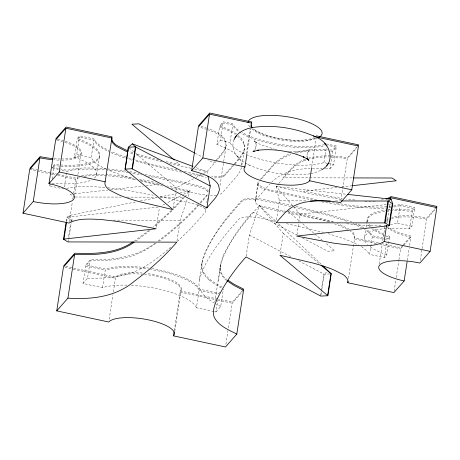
<?xml version="1.0" encoding="UTF-8"?>
<svg xmlns="http://www.w3.org/2000/svg" width="460" height="460" viewBox="0 0 460 460"><rect width="100%" height="100%" fill="white"/><g stroke="black" fill="none" stroke-linecap="round" stroke-linejoin="round"><path stroke-width="0.34" stroke-dasharray="2.3 1.72" d="M257.761 183.736L255.248 202.256M243.99 144.515A99.837 30.354 8.7 0 1 244.444 148.735C243.495 154.847 238.774 159.528 234.928 164.013M218.414 280.715L220.484 265.173C225.843 246.531 238.038 230.598 250.32 215.889L259.325 205.637L286.85 211.525M64.066 188.997L49.237 185.823L49.456 184.42M52.227 178.946L54.263 165.646A52.239 15.881 8.7 0 0 98.032 159.574A52.239 15.881 8.7 0 0 77.09 139.656L79.436 136.982L93.869 140.076L95.657 142.876A53.682 16.324 8.7 0 0 101.821 147.936A57.046 17.342 8.7 0 0 104.736 149.626L109.1 151.806M64.388 186.898L66.533 172.891M94.409 178.003A52.239 15.881 8.7 0 0 74.411 157.165L77.09 139.656M66.228 221.369L66.855 217.269L69.448 215.435L136.108 201.842M74.411 157.165L76.757 154.491L79.436 136.982M66.671 221.45L67.315 217.218M69.339 221.662L72.364 201.9M72.795 199.077L73.232 196.253M73.663 193.43L75.82 179.308A48.162 14.639 8.7 0 1 78.993 177.767L79.752 177.491M74.784 194.948L77.481 177.301M77.912 174.478L81.046 154.002M68.62 236.452L70.501 224.141M70.92 221.409L71.133 220.041L69.448 215.435M68.327 241.925L68.649 239.804M68.758 239.102L71.242 222.864M71.352 222.157L71.674 220.041M106.519 169.355C100.792 166.508 94.242 163.553 91.189 157.579L93.869 140.076M96.554 175.07L99.234 157.567M126.902 285.125A52.239 15.881 8.7 0 0 102.534 287.678L82.984 283.492L85.663 265.983L90.2 260.814L109.353 260.188L123.148 258.393M82.984 283.492L87.526 278.323L90.2 260.814M102.534 287.678L105.213 270.169A52.239 15.881 8.7 0 1 147.447 269.065M109.175 319.269L112.941 294.653M113.361 291.916L115.454 278.242A33.649 10.229 8.7 0 1 141.893 274.171M156.377 227.384L159.309 208.236M173.196 208.236L175.708 191.826M175.921 190.457L176.335 187.72L193.574 178.721M177.019 240.775L180.159 220.259L187.439 198.806M174.305 330.389L180.165 292.094A33.649 10.229 8.7 0 0 144.509 274.419M174.788 331.286L181.056 290.346M205.683 210.07L206.091 207.397M206.816 202.67L207.023 201.313M207.126 200.64L207.54 197.927M241.816 164.893C239.999 152.979 226.602 148.344 216.873 144.434L219.552 126.931L223.06 122.935L232.714 124.999A52.239 15.881 8.7 0 0 270.842 143.802A52.239 15.881 8.7 0 0 325.456 145.435M216.873 144.434L220.38 140.444L223.06 122.935M214.711 303.232C206.609 298.609 196.69 290.783 199.364 280.18L202.043 262.671C208.598 239.05 225.659 219.874 241.454 201.808A18.509 5.629 8.7 0 1 244.547 200.186A18.642 5.669 8.7 0 1 252.937 199.393A18.509 5.629 8.7 0 1 263.672 200.686L290.829 206.5M213.871 311.512L196.42 307.774L199.099 290.266A52.239 15.881 8.7 0 0 150.558 269.52M220.012 185.547L225.958 146.723A90.792 27.606 8.7 0 0 226.096 145.435L225.216 141.398A65.124 19.803 8.7 0 0 223.836 139.173C219.932 134.251 213.791 131.934 208.087 129.818M327.365 163.34L323.921 162.604A52.239 15.881 8.7 0 1 269.111 161.512A52.239 15.881 8.7 0 1 230.034 142.508L232.714 124.999M214.573 311.661L215.97 311.96L217.683 300.754M215.97 311.96L220.685 306.59L223.364 289.081M246.324 153.864L250.211 128.449M247.043 153.266L250.809 128.645M225.9 344.258L227.993 330.579M228.413 327.842L232.179 303.226L242.558 291.404M246.106 256.266L249.349 235.066L259.325 205.637L276.029 221.438M284.28 212.186L269.123 208.938A18.59 5.652 8.7 0 1 255.593 200.163L258.273 182.66L259.112 181.7M276.5 219.966L279.427 200.819L276.149 186.484L278.467 183.845M280.111 253.874L283.251 233.358L259.325 205.637M296.936 234.721L298.609 223.778M298.816 222.41L300.075 214.205L292.951 205.994M311.753 167.118L316.25 137.712M323.921 162.604L326.594 145.095M325.312 168.423L329.969 168.774L332.643 151.271L336.248 147.165L327.802 145.354M329.969 168.774L333.569 164.668L336.248 147.165M320.471 295.895L321.12 291.663M321.229 290.956L323.817 274.016M321.051 294.722L321.471 291.991M321.891 289.254L324.191 274.212L327.215 271.676M340.883 200.456L347.26 158.809L357.069 147.637M348.444 278.49L354.493 238.958A48.162 14.639 8.7 0 0 354.603 236.762L353.591 234.416L351.354 232.007A33.419 10.16 8.7 0 0 350.267 231.167M364.607 236.986L366.005 227.884M366.108 227.183L367.287 219.477M371.634 228.321A52.239 15.881 8.7 0 0 389.43 237.389L386.751 254.892L384.405 257.565L369.575 254.391L372.255 236.888L369.828 233.548A53.078 16.14 8.7 0 0 365.752 230.213L364.584 229.465M379.207 263.983L382.341 243.512M382.772 240.689L385.043 225.866M386.952 223.18L389.976 203.412M384.405 257.565L386.549 243.558M390.379 224.716L397.492 223.146L400.171 205.637L414.604 208.731L411.924 226.234L409.578 228.907A52.239 15.881 8.7 0 0 367.436 244.455M394.128 291.232L395.801 280.289M396.221 277.558L398.837 260.458M398.941 259.773L400.614 248.831L403.409 245.657M409.578 228.907L412.258 211.399L414.604 208.731M407.296 260.429L409.181 248.118M409.595 245.381L410.855 237.176A33.649 10.229 8.7 0 1 387.331 227.326M420.308 260.297L421.981 249.355M422.084 248.67L426.587 219.265L436.822 207.609M214.883 301.99L220.484 265.173C218.966 270.63 221.34 276.46 225.808 279.801M241.822 165.335L244.45 148.735M202.043 262.671L201.681 266.972L202.193 270.348M199.364 280.18C204.487 260.946 217.338 244.703 229.764 229.574L238.774 219.316A18.59 5.652 8.7 0 1 260.992 218.195L276.149 221.438M225.958 146.723L224.963 149.592L222.858 153.123L216.229 161.121M241.563 167.532L240.166 171.062L237.118 175.812L222.157 193.01A18.59 5.652 8.7 0 1 219.299 194.563M234.002 139.817C230.31 148.62 236.308 157.895 243.927 162.184M188.272 196.351L190.141 190.825L167.434 185.966M257.922 183.183L258.273 182.66M254.765 150.069L255.835 147.93L255.599 148.643L256.208 144.653L256.203 145.406L255.898 143.284L256.122 144.083L254.708 141.099L255.559 142.094L254.363 140.794L256.732 142.749L255.955 142.22L261.579 145.095L274.217 148.959M52.359 167.814L54.263 165.646M49.237 185.823L51.589 183.149A52.239 15.881 8.7 0 0 91.166 180.004M215.044 161.517L213.768 162.972L208.041 159.977M216.321 160.063L223.037 151.967L225.141 148.442L226.13 145.573A90.792 27.606 8.7 0 0 226.274 144.285L225.388 140.242A65.124 19.803 8.7 0 0 224.014 138.017C220.104 133.101 213.969 130.778 208.259 128.668M184.454 197.3L173.472 209.334M184.926 196.765L190.141 190.825L180.314 192.826M203.613 173.437L206.96 171.678L215.769 161.644M200.307 202.475L208.19 193.499M232.582 165.732L225.009 174.352A18.59 5.652 8.7 0 1 211.749 176.692M234.261 163.817L238.464 159.033A304.779 92.661 8.7 0 0 242.219 153.812C246.698 147.993 244.214 139.667 238.51 135.591M200.508 203.199L208.018 194.655M234.082 164.973L224.302 175.99M260.13 179.59L271.9 166.186C276.96 160.689 283.107 156.043 290.294 153.732M261.636 178.831L271.728 167.342C277.259 161.236 284.263 156.383 292.267 154.175M255.593 200.163L269.842 183.994M278.927 183.316L290.967 169.734L295.699 165.514L299.569 162.863A88.418 26.881 8.7 0 1 303.853 160.776M219.765 292.226L218.822 293.302L199.272 289.116A52.239 15.881 8.7 0 0 151.541 268.496M347.432 157.659L357.247 146.487M242.265 290.789L232.352 302.076L218.483 299.103M389.43 237.389L387.084 240.062L385.233 239.666M402.655 245.565L400.792 247.681L382.622 243.794M403.121 245.03L411.033 236.026A33.649 10.229 8.7 0 1 387.912 226.561M436.068 207.517L426.759 218.115A33.649 10.229 8.7 0 0 391.707 217.333M403.874 245.122L410.855 237.176M199.007 204.907C187.122 218.414 173.512 230.299 159.223 241.184M198.404 204.631C186.139 218.35 172.189 230.506 157.435 241.477M173.65 208.184L183.684 197.225L159.977 197.173M172.011 210.818L154.232 227.021M171.442 210.41L153.036 227.01M271.544 182.309C281.503 172.069 296.332 169.038 310.074 168.274M177.33 241.534L190.446 228.833L205.338 212.158A18.59 5.652 8.7 0 0 191.808 203.383L158.873 196.345M170.781 247.256C160.764 255.714 150.426 264.029 138.621 269.876M150.081 230.443L136.01 241.011M148.856 230.431L134.435 241.005M156.176 243.397L143.531 251.229L132.675 255.921A94.622 28.767 8.7 0 1 123.171 258.399M154.945 243.225C136.591 257.249 112.838 260.274 90.379 259.664L85.842 264.833L105.386 269.019A52.239 15.881 8.7 0 1 148.982 268.105M201.227 174.696L195.966 177.462M183.454 194.35L190.141 190.825M180.584 195.862L167.187 202.877M164.789 204.125L161.437 205.873M320.643 170.418L315.606 172.477L310.552 173.719M303.859 160.776L306.044 159.959M305.469 159.074L304.031 159.626A88.418 26.881 8.7 0 0 299.747 161.713L295.878 164.358L291.876 167.865L282.952 177.784L352.642 177.922M387.291 199.542L385.744 200.083M400.171 205.637L393.645 207.115M81.552 175.829L91.281 174.3L103.81 174.386A65.124 19.803 8.7 0 1 110.36 174.869L122.975 176.341A90.792 27.606 8.7 0 1 127.184 176.968L133.25 177.974M294.848 152.329C305.474 149.523 316.578 149.08 327.509 149.724M296.136 153.105C306.757 150.535 317.791 150.236 328.647 150.96M66.481 188.387C79.246 185.633 92.454 186.501 105.363 187.553M383.306 199.634L381.38 200.019M140.317 200.986L157.159 197.553M159.965 196.978L176.807 193.545M84.099 176.324L92.897 175.363L103.632 175.542A65.124 19.803 8.7 0 1 110.187 176.019L122.797 177.491A90.792 27.606 8.7 0 1 127.012 178.118L135.493 179.555M310.04 173.805C289.524 176.669 268.082 173.293 249.147 165.042M393.478 206.017L400.349 204.487L414.776 207.575L412.43 210.249A52.239 15.881 8.7 0 0 392.886 209.593M390.879 206.385L388.809 206.615M70.84 194.183L70.38 194.235L74.658 197.006M74.388 193.781L107.72 190.043M110.561 189.727L143.186 186.064M146.021 185.748L159.493 184.236M158.096 207.029L66.855 217.269L71.133 220.041L73.83 220.047M336.933 187.433L303.6 191.17L339.457 198.041A90.792 27.606 8.7 0 0 342.263 198.461M341.895 186.875L351.118 185.84M300.075 214.205L388.016 204.338M388.729 204.257L392.271 203.861M386.13 225.256L384.261 225.423M386.653 206.804C368.121 207.914 349.571 205.482 331.321 202.423M375.182 201.859L363.67 201.825M329.808 273.924L324.191 274.212L297.723 260.366M381.018 225.63L364.82 225.457L345.609 223.681M312.369 168.182L322.04 168.251M75.198 197.006L121.181 197.098M126.925 197.11L156.383 197.167M279.427 200.819L306.009 200.87M335.466 200.928L340.498 200.939M113.344 220.127L180.159 220.259M87.526 278.323C101.763 278.254 116.34 277.874 129.996 273.43A143.733 43.7 8.7 0 0 138.587 269.865M330.429 155.808L326.433 155.721A33.419 10.16 8.7 0 0 323.311 155.785L312.144 157.182A67.35 20.476 8.7 0 0 308.62 158.062M330.257 156.964L326.261 156.871A33.419 10.16 8.7 0 0 323.138 156.935L311.972 158.332A67.35 20.476 8.7 0 0 309.287 158.976M331.804 155.877L340.302 156.636A48.162 14.639 8.7 0 1 347.432 157.659M331.631 157.032L340.13 157.786A48.162 14.639 8.7 0 1 347.26 158.809M289.34 151.271L301.634 151.386L307.021 150.661L310.109 149.569L308.43 151.15L308.907 150.443L307.36 153.289L307.596 152.57L306.981 156.567L306.992 155.814L307.291 157.935M330.153 149.902L332.822 150.115L336.427 146.01L326.772 143.945M330.642 151.104L332.643 151.271M287.69 151.127L288.788 151.219M354.884 200.008L346.478 199.048M107.991 187.806L127.615 190.423L153.347 195.218M292.577 205.557L276.149 186.484L346.851 194.304M126.069 171.08L106.064 168.705A80.718 24.541 8.7 0 0 97.29 168.118L84.812 167.958A53.521 16.273 8.7 0 0 72.778 169.05L66.924 170.338L52.095 167.164L54.441 164.49A52.239 15.881 8.7 0 0 98.21 158.424A52.239 15.881 8.7 0 0 77.263 138.506L79.614 135.832L94.041 138.92L96.013 141.933A53.567 16.284 8.7 0 0 102.448 147.068L109.043 150.541M128.271 172.598C112.665 170.229 96.859 168.481 81.058 169.274A53.015 16.117 8.7 0 0 73.347 170.085L66.746 171.488L60.26 170.102M129.829 171.666L137.574 172.983M333.649 221.956L312.214 218.034L287.034 212.773M128.926 172.701L141.806 174.938M330.073 202.204L328.095 201.848M138.167 173.086L139.34 173.299M321.799 201.865L341.05 205.177A99.837 30.354 8.7 0 0 354.43 206.891A88.251 26.829 8.7 0 0 362.647 207.638L373.974 208.213L383.099 208.15A53.492 16.267 8.7 0 0 385.952 207.995M139.288 179.066L155.411 182.229M140.317 180.441L158.786 184.121M316.606 199.674L271.975 190.279A18.59 5.652 8.7 0 1 258.445 181.505M275.408 149.236L276.621 149.477M312.834 200.117L269.997 191.015M220.38 140.444L230.034 142.508M328.055 163.49L333.569 164.668M191.136 168.285L169.475 163.593M194.574 169.027L206.96 171.678L207.569 174.38M276.149 186.484L313.72 194.471L339.279 199.191A90.792 27.606 8.7 0 0 340.682 199.404M176.864 169.924L151.754 164.243L134.791 159.81M184.276 171.505L202.791 175.473A18.59 5.652 8.7 0 0 203.947 175.708M181.631 172.132L148.689 164.691A150.345 45.712 8.7 0 1 144.158 163.553L134.952 161.063M189.652 173.851L204.464 176.991A18.561 5.641 8.7 0 0 206.304 177.29M76.757 154.491L91.189 157.579M397.492 223.146L411.924 226.234M292.859 205.746L263.85 199.536A18.59 5.652 8.7 0 0 241.626 200.658C227.55 215.884 214.561 232.438 205.62 251.258C202.239 258.416 199.427 268.036 205.338 274.723M162.754 183.776L163.041 183.833M288.656 210.726L320.327 218.241A88.418 26.881 8.7 0 1 328.963 220.771L332.568 221.95M287.534 211.675L320.148 219.397A88.418 26.881 8.7 0 1 328.791 221.921M170.999 187.933L199.933 194.131A18.59 5.652 8.7 0 0 206.822 195.189M383.214 238.044L372.433 235.733L369.846 232.237A53.486 16.261 8.7 0 0 366.551 229.494M385.911 238.619L387.262 238.907L389.608 236.239A52.239 15.881 8.7 0 1 386.63 235.14M52.843 168.515L58.408 169.705M372.255 236.888L383.375 239.269M31.97 168.734L50.841 172.77M51.537 172.925L57.126 174.121M57.828 174.271L75.998 178.158A48.162 14.639 8.7 0 1 77.78 177.203M378.43 242.897L354.666 237.808A48.162 14.639 8.7 0 0 354.781 235.612L353.769 233.266L352.078 231.34M286.488 223.652L323.541 232.34M29.699 169.435L36.685 170.93M37.386 171.08L49.266 173.627M49.962 173.776L54.855 174.823M57.649 175.421L75.82 179.308M354.493 238.958L376.855 243.748M379.649 244.346L400.614 248.831M85.663 265.983L105.213 270.169M199.099 290.266L218.649 294.452M65.7 266.397L115.632 277.087A33.649 10.229 8.7 0 1 143.388 273.136M217.793 298.954L180.343 290.938A33.649 10.229 8.7 0 0 146.642 273.499M64.831 267.404L72.456 269.037M73.151 269.186L115.454 278.242M180.165 292.094L216.919 299.96M217.614 300.11L232.179 303.226M293.882 207.155L299.356 208.363A366.792 111.515 8.7 0 1 309.471 210.68L330.959 216.142L347.938 221.668M295.924 206.413L326.312 213.658L348.116 220.518A78.602 23.897 8.7 0 1 351.612 221.875M162.633 186.093L140.731 180.866M166.158 161.644L179.86 164.686L175.473 160.977M162.202 161.914L146.142 157.918A88.418 26.881 8.7 0 1 137.5 155.388L136.286 154.997M158.89 159.942L146.314 156.762A88.418 26.881 8.7 0 1 137.672 154.238M135.481 179.469L136.131 179.647M328.078 233.594L344.816 239.01L358.392 244.939M134.216 159.649L128.616 157.952M131.968 160.189L130.496 159.741A95.898 29.158 8.7 0 1 123.274 157.406A87.107 26.485 8.7 0 1 115.264 154.451L110.279 152.34M136.465 153.847L137.678 154.238M207.063 128.254L205.838 127.851A48.162 14.639 8.7 0 0 200.755 126.333M206.885 129.409L205.66 129.001A48.162 14.639 8.7 0 0 199.278 127.132M122.923 175.697L108.094 170.068M125.885 157.073L118.065 154.318A81.57 24.8 8.7 0 1 113.39 152.461L111.176 151.512M219.552 126.931L227.211 130.019A53.492 16.267 8.7 0 1 235.25 134.406M196.207 167.658L206.96 171.678M353.067 223.692L361.543 227.689M245.094 162.909L248.446 164.697M247.71 164.341L249.843 165.381M195.31 153.318L202.308 156.981M297.43 235.336L252.873 212.031C242.615 223.347 233.68 235.859 226.464 249.32C221.151 258.255 215.826 272.458 226.97 279.473M302.519 237.998L327.716 251.177L334.742 250.821L325.174 242.742M249.349 235.066L291.358 257.036M220.685 306.59L216.424 304.244M347.449 229.413L340.273 226.032A67.35 20.476 8.7 0 0 334.725 223.916M222.048 287.138L215.234 283.118A88.935 27.037 8.7 0 1 205.269 274.723M363.716 227.66L357.075 224.221A78.602 23.897 8.7 0 0 356.028 223.744M361.393 246.635L366.637 250.55L369.575 254.391M349.393 229.31L340.446 224.882A67.35 20.476 8.7 0 0 337.174 223.594M236.561 134.05L235.842 133.538A53.55 16.284 8.7 0 0 226.659 128.541L219.725 125.775L223.232 121.785L232.886 123.849A52.239 15.881 8.7 0 0 239.706 130.968M209.254 280.025L213.405 283.164A109.066 33.16 8.7 0 0 222.111 288.414M237.596 136.125L240.62 138.966L242.725 141.789A88.251 26.829 8.7 0 1 243.978 144.515M287.874 211.249L300.489 221.904M302.686 223.755L314.203 233.479M314.755 233.944L322.431 240.43M283.251 233.358L319.459 263.925M129.162 147.884L133.549 151.593M135.746 153.445L176.335 187.72M278.639 223.911L321.436 264.408M237.107 156.406L238.544 157.97M307.067 157.136L307.389 158.183M216.395 195.161A18.59 5.652 8.7 0 1 210.427 195.419M134.843 179.285A104.23 31.688 8.7 0 1 122.912 175.697M224.29 175.984A18.561 5.641 8.7 0 1 213.348 177.916M207.356 191.21A18.509 5.629 8.7 0 1 208.041 192.01M207.391 191.233A18.642 5.669 8.7 0 0 201.1 187.755A18.509 5.629 8.7 0 0 194.488 185.88L158.717 178.256A362.928 110.343 8.7 0 0 148.425 176.203M131.347 285.292A52.239 15.881 8.7 0 1 196.42 307.774M209.15 280.025A91.477 27.813 8.7 0 1 202.273 270.353M386.751 254.892A52.239 15.881 8.7 0 1 369.823 246.514M370.11 226.947A52.239 15.881 8.7 0 1 367.988 224.273M367.074 221.76A52.239 15.881 8.7 0 1 412.258 211.399M269.997 191.015A18.561 5.641 8.7 0 1 257.928 183.183M391.218 207.477A53.492 16.267 8.7 0 1 388.654 207.765M315.52 137.804A33.649 10.229 8.7 0 1 284.2 140.467A33.649 10.229 8.7 0 1 252.615 129.202M132.721 153.801A67.35 20.476 8.7 0 1 129.289 152.565M64.831 142.301A33.649 10.229 8.7 0 1 81.063 153.916A33.649 10.229 8.7 0 1 62.088 160.143M58.92 160.109A33.649 10.229 8.7 0 1 53.716 159.815M56.827 140.122A33.649 10.229 8.7 0 1 62.577 141.605M386.365 221.294A33.649 10.229 8.7 0 1 388.338 219.782M391.529 218.483A33.649 10.229 8.7 0 1 426.587 219.265M208.495 191.314A18.59 5.652 8.7 0 0 194.66 184.724L165.036 178.382A332.126 100.976 8.7 0 0 145.216 174.397M324.565 144.566A52.239 15.881 8.7 0 1 241.874 132.313M383.766 233.973A52.239 15.881 8.7 0 1 373.083 228.154M370.605 226.107A52.239 15.881 8.7 0 1 368.627 223.847M367.655 222.088A52.239 15.881 8.7 0 1 385.681 210.168M388.211 209.898A52.239 15.881 8.7 0 1 390.178 209.743M386.538 220.144A33.649 10.229 8.7 0 1 389.442 218.166M314.559 137.39A33.649 10.229 8.7 0 1 282.831 139.093A33.649 10.229 8.7 0 1 252.793 128.052M315.75 138.644A37.456 11.385 8.7 0 1 252.528 128.938M250.033 126.839A37.456 11.385 8.7 0 1 248.262 124.2M132.9 152.651A67.35 20.476 8.7 0 1 129.467 151.415M57.58 139.104A33.649 10.229 8.7 0 1 81.178 151.495A33.649 10.229 8.7 0 1 62.267 158.987M60.381 158.987A33.649 10.229 8.7 0 1 53.233 158.608"/><path stroke-width="0.69" d="M66.016 222.738L63.509 239.148L156.17 228.752L120.313 221.887A90.792 27.606 8.7 0 0 116.104 221.26L103.488 219.788A65.124 19.803 8.7 0 0 96.933 219.305C88.705 218.925 80.161 218.667 72.3 221.536A48.162 14.639 8.7 0 0 69.126 223.077L23 213.204L29.699 169.435L39.934 157.78A33.649 10.229 8.7 0 0 52.4 159.701M23 213.204L33.241 201.543L39.934 157.78M33.241 201.543A33.649 10.229 8.7 0 0 73.462 199.513A33.649 10.229 8.7 0 0 48.967 183.632L55.666 139.869L65.906 128.213L111.889 138.052L105.098 182.114A48.162 14.639 8.7 0 0 104.989 184.316L105.995 186.662L108.238 189.071A33.419 10.16 8.7 0 0 109.837 190.262L119.318 195.04A67.35 20.476 8.7 0 0 126.028 197.57L130.807 199.151A88.418 26.881 8.7 0 0 139.443 201.681L172.989 209.605L125.028 169.107L128.374 147.223L132.353 143.813L192.843 166.405M48.967 183.632L59.208 171.977L65.906 128.213M63.969 239.096L66.562 222.157M226.797 280.623L234.18 285.556L243.501 290.335L236.802 334.098L225.48 346.99L173.466 335.857A33.649 10.229 8.7 0 0 148.977 319.976A33.649 10.229 8.7 0 0 108.755 322.006L56.747 310.874L63.44 267.105L74.618 254.38C94.996 255.202 117.076 254.61 134.262 242.155M56.747 310.874L67.925 298.143L74.618 254.38M125.264 169.309L128.374 147.223L135.395 146.866L210.243 186.007L206.891 207.891L132.049 168.751L125.028 169.107M132.049 168.751L135.395 146.866L132.353 143.813M132.422 168.946L135.769 147.062M206.891 207.891L215.642 197.645L218.092 193.712L219.259 190.486A90.792 27.606 8.7 0 0 219.403 189.204L218.517 185.161A65.124 19.803 8.7 0 0 217.143 182.936C212.646 177.364 205.482 175.047 198.967 172.77A48.162 14.639 8.7 0 0 192.579 170.901L191.653 170.654L198.352 126.885L209.53 114.16L251.643 123.176L250.913 127.96M173.466 335.857L174.093 331.752M191.653 170.654L202.831 157.924L209.53 114.16M316.353 137.028L358.472 146.044L351.773 189.808L309.66 180.791A33.649 10.229 8.7 0 1 269.439 182.821A33.649 10.229 8.7 0 1 244.95 166.94L246.83 154.635M309.66 180.791L311.644 167.802M327.629 295.538L330.976 273.654M236.802 334.098C228.58 329.808 218.586 325.956 214.187 317.181C212.031 311.219 214.699 304.876 217.005 299.379C224.514 283.912 234.485 269.698 246.002 256.95L320.844 296.091L327.865 295.74L331.217 273.855L323 265.892M407.088 261.798L404.156 280.945L393.915 292.6L347.794 282.727L348.007 281.313M384.566 222.916L387.918 201.037M389.384 225.693L385.112 222.922L388.459 201.037L391.126 199.203L392.736 203.809L389.384 225.693L296.723 236.089L332.58 242.955A90.792 27.606 8.7 0 0 336.789 243.581L349.404 245.059A65.124 19.803 8.7 0 0 355.959 245.536C364.188 245.916 372.732 246.175 380.592 243.311A48.162 14.639 8.7 0 0 383.766 241.764L384.146 241.529L430.129 251.373L436.822 207.609L390.845 197.765L390.465 198.001A48.162 14.639 8.7 0 1 388.683 198.956M384.146 241.529L386.63 225.296M390.626 199.174L390.845 197.765M388.924 225.745L392.271 203.861L392.736 203.809L388.459 201.037L341.216 200.939M111.889 138.052L111.797 138.351A48.162 14.639 8.7 0 0 111.682 140.547L112.694 142.893L114.937 145.302A33.419 10.16 8.7 0 0 116.529 146.498L126.017 151.277A67.35 20.476 8.7 0 0 127.087 151.714M234.002 139.817C236.595 133.285 243.288 129.68 249.791 128.116M321.563 169.884C336.323 162.104 330.142 142.778 316.831 137.592M234.928 137.885L235.554 136.971M235.784 136.631L236.4 135.729M326.79 165.491L327.411 164.588M327.641 164.249L328.267 163.334M63.618 265.955L74.796 253.23C94.633 253.931 116.138 253.655 133.089 241.856M357.713 145.952L358.65 144.888L316.532 135.873A33.649 10.229 8.7 0 1 315.692 136.654M242.736 290.254L243.679 289.179L234.353 284.406L228.033 280.295M351.773 189.808L340.561 202.578A48.162 14.639 8.7 0 0 333.431 201.555L319.562 200.64A33.419 10.16 8.7 0 0 316.44 200.704L305.273 202.101A67.35 20.476 8.7 0 0 300.127 203.469L297.16 204.539A88.418 26.881 8.7 0 0 292.876 206.632L289.006 209.277L285.005 212.784L276.08 222.703L385.112 222.922M436.068 207.517L437 206.454L391.017 196.615L390.643 196.851A48.162 14.639 8.7 0 1 387.469 198.392L385.917 198.927M430.129 251.373L419.888 263.034A33.649 10.229 8.7 0 0 379.667 265.063A33.649 10.229 8.7 0 0 404.156 280.945M254.041 150.914L253.086 151.65L254.092 151.006L253.172 151.541L258.428 150.144L257.64 150.259C273.309 148.465 289.536 151.018 304.02 157.182L303.324 156.843L307.24 158.987L308.827 160.425L307.596 158.74L308.148 159.706L307.838 159.229M252.638 127.501C273.309 124.465 294.952 127.874 314.048 136.177M351.825 185.759L396.261 180.774L391.983 178.003L353.36 177.922M310.322 200.882L330.441 200.922M67.925 298.143C90.948 299.702 115.615 297.051 133.9 281.589C149.46 269.916 164.151 256.945 176.812 242.138L67.781 241.925L63.509 239.148M347.565 194.384L391.126 199.203M202.831 157.924L244.95 166.94M59.208 171.977L105.19 181.821M31.268 168.584L29.871 168.285L40.112 156.63A33.649 10.229 8.7 0 0 52.572 158.55M199.393 125.965L198.524 125.735L209.702 113.01L251.821 122.026A33.649 10.229 8.7 0 0 251.246 122.854M314.749 136.522L315.479 136.879L313.346 135.838M194.672 152.99L138.92 123.832L131.899 124.188L174.374 160.051M321.103 265.316L331.217 273.855M327.865 295.74L279.904 255.242L313.45 263.16A88.418 26.881 8.7 0 1 322.092 265.69L326.87 267.272A67.35 20.476 8.7 0 1 333.575 269.801L343.056 274.58A33.419 10.16 8.7 0 1 344.655 275.77L346.897 278.179L347.904 280.531A48.162 14.639 8.7 0 1 347.794 282.727M324.651 143.25L326.088 144.814M210.243 186.007L207.977 176.174M251.649 128.064A33.649 10.229 8.7 0 1 251.022 126.96M252.431 127.673A33.649 10.229 8.7 0 1 250.907 124.758M128.357 150.989A67.35 20.476 8.7 0 1 126.189 150.127L116.708 145.343A33.419 10.16 8.7 0 1 115.109 144.152L112.873 141.743L111.86 139.397A48.162 14.639 8.7 0 1 111.975 137.201L112.062 136.902L66.085 127.058L55.844 138.719A33.649 10.229 8.7 0 1 57 138.972M248.015 122.521A37.456 11.385 8.7 0 1 293.819 117.967A37.456 11.385 8.7 0 1 318.395 137.586M307.24 158.987L306.458 158.47L307.24 158.999"/></g></svg>
